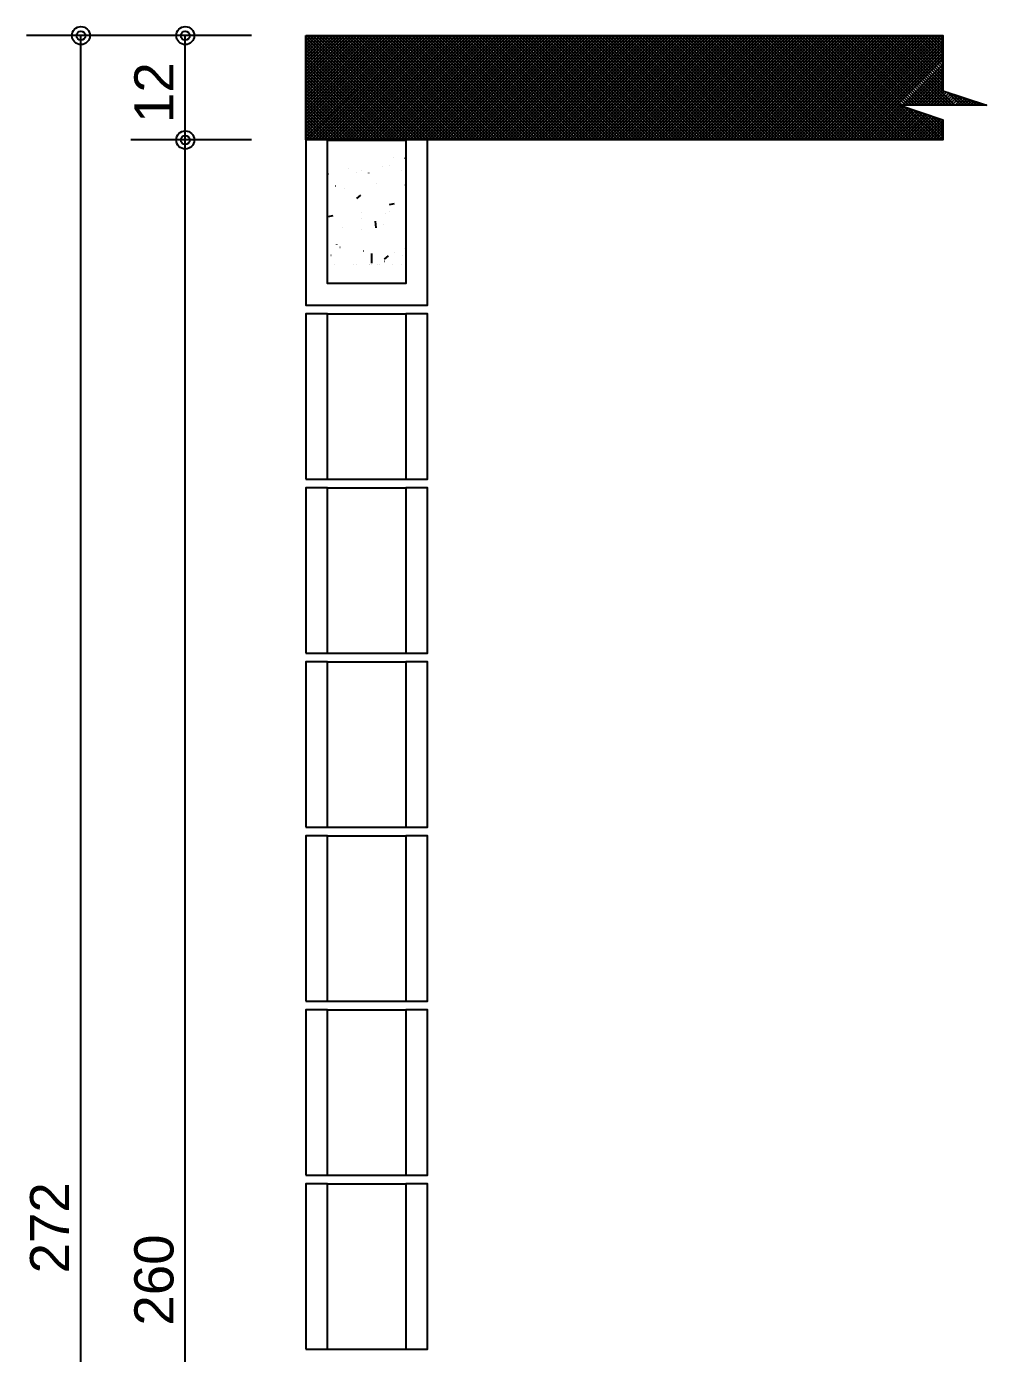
# Model space of a CAD drawing. Extents: x 0 to 119, y 0 to 84.
# Drawn here: x 59.18 to 63.59, y 57.27 to 63.37 of the extents above; entities that cross this region are included whole.
import ezdxf

# ---------------------------------------------------------------- set-up
doc = ezdxf.new("R2010")
doc.units = 0
doc.header["$MEASUREMENT"] = 0
for name, color, linetype in [('10', 252, 'CONTINUOUS'), ('29', 9, 'CONTINUOUS'), ('32', 250, 'CONTINUOUS'), ('6', 178, 'CONTINUOUS')]:
    doc.layers.add(name, color=color, linetype=linetype)
doc.styles.add('TQS_ARIAL', font='arial.ttf')

msp = doc.modelspace()

# ---------------------------------------------------------------- linework, layer by layer
at = {"layer": '10', "color": 252, "linetype": 'Continuous'}
for p, q in [((60.563927, 62.851415), (60.923927, 62.851415)), ((60.563927, 62.851415), (60.923927, 62.851415)), ((60.563927, 62.850337), (60.923927, 62.850337)), ((60.563927, 62.850337), (60.923927, 62.850337)), ((60.563927, 62.850337), (60.923927, 62.850337)), ((60.563927, 62.051415), (60.923927, 62.051415)), ((60.563927, 61.291415), (60.923927, 61.291415)), ((60.563927, 61.251415), (60.923927, 61.251415)), ((60.563927, 60.491415), (60.923927, 60.491415)), ((60.563927, 60.451415), (60.923927, 60.451415)), ((60.563927, 59.691415), (60.923927, 59.691415)), ((60.563927, 59.651415), (60.923927, 59.651415)), ((60.563927, 58.891415), (60.923927, 58.891415)), ((60.563927, 58.851415), (60.923927, 58.851415)), ((60.563927, 58.091415), (60.923927, 58.091415)), ((60.563927, 58.051415), (60.923927, 58.051415)), ((60.563927, 57.291415), (60.923927, 57.291415))]:
    msp.add_line(p, q, dxfattribs=at)
for points in [[(60.563927, 62.851415), (60.463927, 62.851415), (60.463927, 62.091415), (61.023927, 62.091415), (61.023927, 62.851415), (60.923927, 62.851415), (60.923927, 62.191415), (60.563927, 62.191415), (60.563927, 62.851415)], [(60.463927, 61.291415), (60.563927, 61.291415), (60.563927, 62.051415), (60.463927, 62.051415), (60.463927, 61.291415)], [(60.923927, 61.291415), (61.023927, 61.291415), (61.023927, 62.051415), (60.923927, 62.051415), (60.923927, 61.291415)], [(60.463927, 60.491415), (60.563927, 60.491415), (60.563927, 61.251415), (60.463927, 61.251415), (60.463927, 60.491415)], [(60.923927, 60.491415), (61.023927, 60.491415), (61.023927, 61.251415), (60.923927, 61.251415), (60.923927, 60.491415)], [(60.463927, 59.691415), (60.563927, 59.691415), (60.563927, 60.451415), (60.463927, 60.451415), (60.463927, 59.691415)], [(60.923927, 59.691415), (61.023927, 59.691415), (61.023927, 60.451415), (60.923927, 60.451415), (60.923927, 59.691415)], [(60.463927, 58.891415), (60.563927, 58.891415), (60.563927, 59.651415), (60.463927, 59.651415), (60.463927, 58.891415)], [(60.923927, 58.891415), (61.023927, 58.891415), (61.023927, 59.651415), (60.923927, 59.651415), (60.923927, 58.891415)], [(60.463927, 58.091415), (60.563927, 58.091415), (60.563927, 58.851415), (60.463927, 58.851415), (60.463927, 58.091415)], [(60.923927, 58.091415), (61.023927, 58.091415), (61.023927, 58.851415), (60.923927, 58.851415), (60.923927, 58.091415)], [(60.463927, 57.291415), (60.563927, 57.291415), (60.563927, 58.051415), (60.463927, 58.051415), (60.463927, 57.291415)], [(60.923927, 57.291415), (61.023927, 57.291415), (61.023927, 58.051415), (60.923927, 58.051415), (60.923927, 57.291415)]]:
    msp.add_lwpolyline(points, dxfattribs=at)
at = {"layer": '29', "color": 9, "linetype": 'Continuous'}
for p, q in [((60.463927, 62.853948), (60.941394, 63.331415)), ((60.463927, 62.86809), (60.927252, 63.331415)), ((60.463927, 62.882232), (60.91311, 63.331415)), ((60.463927, 62.896374), (60.898968, 63.331415)), ((60.463927, 62.910516), (60.884826, 63.331415)), ((60.463927, 62.924659), (60.870683, 63.331415)), ((60.463927, 62.938801), (60.856541, 63.331415)), ((60.463927, 62.952943), (60.842399, 63.331415)), ((60.463927, 62.967085), (60.828257, 63.331415)), ((60.463927, 62.981227), (60.814115, 63.331415)), ((60.463927, 62.995369), (60.799973, 63.331415)), ((60.463927, 63.009511), (60.785831, 63.331415)), ((60.463927, 63.023653), (60.771689, 63.331415)), ((60.463927, 63.037796), (60.757546, 63.331415)), ((60.463927, 63.051938), (60.743404, 63.331415)), ((60.463927, 63.06608), (60.729262, 63.331415)), ((60.463927, 63.080222), (60.71512, 63.331415)), ((60.463927, 63.094364), (60.700978, 63.331415)), ((60.463927, 63.108506), (60.686836, 63.331415)), ((60.463927, 63.122648), (60.672694, 63.331415)), ((60.463927, 63.136791), (60.658551, 63.331415)), ((60.463927, 63.150933), (60.644409, 63.331415)), ((60.463927, 63.165075), (60.630267, 63.331415)), ((60.463927, 63.179217), (60.616125, 63.331415)), ((60.463927, 63.193359), (60.601983, 63.331415)), ((60.463927, 63.207501), (60.587841, 63.331415)), ((60.463927, 63.221643), (60.573699, 63.331415)), ((60.463927, 63.235786), (60.559557, 63.331415)), ((60.463927, 63.249928), (60.545414, 63.331415)), ((60.463927, 63.26407), (60.531272, 63.331415)), ((60.463927, 63.278212), (60.51713, 63.331415)), ((60.463927, 63.292354), (60.502988, 63.331415)), ((60.463927, 63.306496), (60.488846, 63.331415)), ((60.463927, 63.320638), (60.474704, 63.331415)), ((60.463927, 63.322186), (60.934698, 62.851415)), ((60.463927, 63.308044), (60.920556, 62.851415)), ((60.463927, 63.293902), (60.906414, 62.851415)), ((60.463927, 63.27976), (60.892272, 62.851415)), ((60.46884, 63.331415), (60.94884, 62.851415)), ((60.475536, 62.851415), (60.955536, 63.331415)), ((60.482982, 63.331415), (60.962982, 62.851415)), ((60.489678, 62.851415), (60.969678, 63.331415)), ((60.497124, 63.331415), (60.977124, 62.851415)), ((60.503821, 62.851415), (60.983821, 63.331415)), ((60.511267, 63.331415), (60.991267, 62.851415)), ((60.517963, 62.851415), (60.997963, 63.331415)), ((60.525409, 63.331415), (61.005409, 62.851415)), ((60.532105, 62.851415), (61.012105, 63.331415)), ((60.539551, 63.331415), (61.019551, 62.851415)), ((60.546247, 62.851415), (61.026247, 63.331415)), ((60.553693, 63.331415), (61.033693, 62.851415)), ((60.560389, 62.851415), (61.040389, 63.331415)), ((60.567835, 63.331415), (61.047835, 62.851415)), ((60.574531, 62.851415), (61.054531, 63.331415)), ((60.581977, 63.331415), (61.061977, 62.851415)), ((60.588673, 62.851415), (61.068673, 63.331415)), ((60.596119, 63.331415), (61.076119, 62.851415)), ((60.602816, 62.851415), (61.082816, 63.331415)), ((60.610262, 63.331415), (61.090262, 62.851415)), ((60.616958, 62.851415), (61.096958, 63.331415)), ((60.624404, 63.331415), (61.104404, 62.851415)), ((60.6311, 62.851415), (61.1111, 63.331415)), ((60.638546, 63.331415), (61.118546, 62.851415)), ((60.645242, 62.851415), (61.125242, 63.331415)), ((60.652688, 63.331415), (61.132688, 62.851415)), ((60.659384, 62.851415), (61.139384, 63.331415)), ((60.66683, 63.331415), (61.14683, 62.851415)), ((60.673526, 62.851415), (61.153526, 63.331415)), ((60.680972, 63.331415), (61.160972, 62.851415)), ((60.687668, 62.851415), (61.167668, 63.331415)), ((60.695114, 63.331415), (61.175114, 62.851415)), ((60.70181, 62.851415), (61.18181, 63.331415)), ((60.709256, 63.331415), (61.189256, 62.851415)), ((60.715953, 62.851415), (61.195953, 63.331415)), ((60.723399, 63.331415), (61.203399, 62.851415)), ((60.730095, 62.851415), (61.210095, 63.331415)), ((60.737541, 63.331415), (61.217541, 62.851415)), ((60.744237, 62.851415), (61.224237, 63.331415)), ((60.751683, 63.331415), (61.231683, 62.851415)), ((60.758379, 62.851415), (61.238379, 63.331415)), ((60.765825, 63.331415), (61.245825, 62.851415)), ((60.772521, 62.851415), (61.252521, 63.331415)), ((60.779967, 63.331415), (61.259967, 62.851415)), ((60.786663, 62.851415), (61.266663, 63.331415)), ((60.794109, 63.331415), (61.274109, 62.851415)), ((60.800805, 62.851415), (61.280805, 63.331415)), ((60.808251, 63.331415), (61.288251, 62.851415)), ((60.814948, 62.851415), (61.294948, 63.331415)), ((60.822394, 63.331415), (61.302394, 62.851415)), ((60.82909, 62.851415), (61.30909, 63.331415)), ((60.836536, 63.331415), (61.316536, 62.851415)), ((60.843232, 62.851415), (61.323232, 63.331415)), ((60.850678, 63.331415), (61.330678, 62.851415)), ((60.857374, 62.851415), (61.337374, 63.331415)), ((60.86482, 63.331415), (61.34482, 62.851415)), ((60.871516, 62.851415), (61.351516, 63.331415)), ((60.878962, 63.331415), (61.358962, 62.851415)), ((60.885658, 62.851415), (61.365658, 63.331415)), ((60.893104, 63.331415), (61.373104, 62.851415)), ((60.8998, 62.851415), (61.3798, 63.331415)), ((60.907246, 63.331415), (61.387246, 62.851415)), ((60.913943, 62.851415), (61.393943, 63.331415)), ((60.921389, 63.331415), (61.401389, 62.851415)), ((60.928085, 62.851415), (61.408085, 63.331415)), ((60.935531, 63.331415), (61.415531, 62.851415)), ((60.942227, 62.851415), (61.422227, 63.331415)), ((60.949673, 63.331415), (61.429673, 62.851415)), ((60.956369, 62.851415), (61.436369, 63.331415)), ((60.963815, 63.331415), (61.443815, 62.851415)), ((60.970511, 62.851415), (61.450511, 63.331415)), ((60.977957, 63.331415), (61.457957, 62.851415)), ((60.984653, 62.851415), (61.464653, 63.331415)), ((60.992099, 63.331415), (61.472099, 62.851415)), ((60.998795, 62.851415), (61.478795, 63.331415)), ((61.006241, 63.331415), (61.486241, 62.851415)), ((61.012937, 62.851415), (61.492937, 63.331415)), ((61.020383, 63.331415), (61.500383, 62.851415)), ((61.02708, 62.851415), (61.50708, 63.331415)), ((61.034526, 63.331415), (61.514526, 62.851415)), ((61.041222, 62.851415), (61.521222, 63.331415)), ((61.048668, 63.331415), (61.528668, 62.851415)), ((61.055364, 62.851415), (61.535364, 63.331415)), ((61.06281, 63.331415), (61.54281, 62.851415)), ((61.069506, 62.851415), (61.549506, 63.331415)), ((61.076952, 63.331415), (61.556952, 62.851415)), ((61.083648, 62.851415), (61.563648, 63.331415)), ((61.091094, 63.331415), (61.571094, 62.851415)), ((61.09779, 62.851415), (61.57779, 63.331415)), ((61.105236, 63.331415), (61.585236, 62.851415)), ((61.111932, 62.851415), (61.591932, 63.331415)), ((61.119378, 63.331415), (61.599378, 62.851415)), ((61.126075, 62.851415), (61.606075, 63.331415)), ((61.133521, 63.331415), (61.613521, 62.851415)), ((61.140217, 62.851415), (61.620217, 63.331415)), ((61.147663, 63.331415), (61.627663, 62.851415)), ((61.154359, 62.851415), (61.634359, 63.331415)), ((61.161805, 63.331415), (61.641805, 62.851415)), ((61.168501, 62.851415), (61.648501, 63.331415)), ((61.175947, 63.331415), (61.655947, 62.851415)), ((61.182643, 62.851415), (61.662643, 63.331415)), ((61.190089, 63.331415), (61.670089, 62.851415)), ((61.196785, 62.851415), (61.676785, 63.331415)), ((61.204231, 63.331415), (61.684231, 62.851415)), ((61.210927, 62.851415), (61.690927, 63.331415)), ((61.218373, 63.331415), (61.698373, 62.851415)), ((61.225069, 62.851415), (61.705069, 63.331415)), ((61.232515, 63.331415), (61.712515, 62.851415)), ((61.239212, 62.851415), (61.719212, 63.331415)), ((61.246658, 63.331415), (61.726658, 62.851415)), ((61.253354, 62.851415), (61.733354, 63.331415)), ((61.2608, 63.331415), (61.7408, 62.851415)), ((61.267496, 62.851415), (61.747496, 63.331415)), ((61.274942, 63.331415), (61.754942, 62.851415)), ((61.281638, 62.851415), (61.761638, 63.331415)), ((61.289084, 63.331415), (61.769084, 62.851415)), ((61.29578, 62.851415), (61.77578, 63.331415)), ((61.303226, 63.331415), (61.783226, 62.851415)), ((61.309922, 62.851415), (61.789922, 63.331415)), ((61.317368, 63.331415), (61.797368, 62.851415)), ((61.324064, 62.851415), (61.804064, 63.331415)), ((61.33151, 63.331415), (61.81151, 62.851415)), ((61.338207, 62.851415), (61.818207, 63.331415)), ((61.345653, 63.331415), (61.825653, 62.851415)), ((61.352349, 62.851415), (61.832349, 63.331415)), ((61.359795, 63.331415), (61.839795, 62.851415)), ((61.366491, 62.851415), (61.846491, 63.331415)), ((61.373937, 63.331415), (61.853937, 62.851415)), ((61.380633, 62.851415), (61.860633, 63.331415)), ((61.388079, 63.331415), (61.868079, 62.851415)), ((61.394775, 62.851415), (61.874775, 63.331415)), ((61.402221, 63.331415), (61.882221, 62.851415)), ((61.408917, 62.851415), (61.888917, 63.331415)), ((61.416363, 63.331415), (61.896363, 62.851415)), ((61.423059, 62.851415), (61.903059, 63.331415)), ((61.430505, 63.331415), (61.910505, 62.851415)), ((61.437202, 62.851415), (61.917202, 63.331415)), ((61.444648, 63.331415), (61.924648, 62.851415)), ((61.451344, 62.851415), (61.931344, 63.331415)), ((61.45879, 63.331415), (61.93879, 62.851415)), ((61.465486, 62.851415), (61.945486, 63.331415)), ((61.472932, 63.331415), (61.952932, 62.851415)), ((61.479628, 62.851415), (61.959628, 63.331415)), ((61.487074, 63.331415), (61.967074, 62.851415)), ((61.49377, 62.851415), (61.97377, 63.331415)), ((61.501216, 63.331415), (61.981216, 62.851415)), ((61.507912, 62.851415), (61.987912, 63.331415)), ((61.515358, 63.331415), (61.995358, 62.851415)), ((61.522054, 62.851415), (62.002054, 63.331415)), ((61.5295, 63.331415), (62.0095, 62.851415)), ((61.536196, 62.851415), (62.016196, 63.331415)), ((61.543642, 63.331415), (62.023642, 62.851415)), ((61.550339, 62.851415), (62.030339, 63.331415)), ((61.557785, 63.331415), (62.037785, 62.851415)), ((61.564481, 62.851415), (62.044481, 63.331415)), ((61.571927, 63.331415), (62.051927, 62.851415)), ((61.578623, 62.851415), (62.058623, 63.331415)), ((61.586069, 63.331415), (62.066069, 62.851415)), ((61.592765, 62.851415), (62.072765, 63.331415)), ((61.600211, 63.331415), (62.080211, 62.851415)), ((61.606907, 62.851415), (62.086907, 63.331415)), ((61.614353, 63.331415), (62.094353, 62.851415)), ((61.621049, 62.851415), (62.101049, 63.331415)), ((61.628495, 63.331415), (62.108495, 62.851415)), ((61.635191, 62.851415), (62.115191, 63.331415)), ((61.642637, 63.331415), (62.122637, 62.851415)), ((61.649334, 62.851415), (62.129334, 63.331415)), ((61.65678, 63.331415), (62.13678, 62.851415)), ((61.663476, 62.851415), (62.143476, 63.331415)), ((61.670922, 63.331415), (62.150922, 62.851415)), ((61.677618, 62.851415), (62.157618, 63.331415)), ((61.685064, 63.331415), (62.165064, 62.851415)), ((61.69176, 62.851415), (62.17176, 63.331415)), ((61.699206, 63.331415), (62.179206, 62.851415)), ((61.705902, 62.851415), (62.185902, 63.331415)), ((61.713348, 63.331415), (62.193348, 62.851415)), ((61.720044, 62.851415), (62.200044, 63.331415)), ((61.72749, 63.331415), (62.20749, 62.851415)), ((61.734186, 62.851415), (62.214186, 63.331415)), ((61.741632, 63.331415), (62.221632, 62.851415)), ((61.748329, 62.851415), (62.228329, 63.331415)), ((61.755775, 63.331415), (62.235775, 62.851415)), ((61.762471, 62.851415), (62.242471, 63.331415)), ((61.769917, 63.331415), (62.249917, 62.851415)), ((61.776613, 62.851415), (62.256613, 63.331415)), ((61.784059, 63.331415), (62.264059, 62.851415)), ((61.790755, 62.851415), (62.270755, 63.331415)), ((61.798201, 63.331415), (62.278201, 62.851415)), ((61.804897, 62.851415), (62.284897, 63.331415)), ((61.812343, 63.331415), (62.292343, 62.851415)), ((61.819039, 62.851415), (62.299039, 63.331415)), ((61.826485, 63.331415), (62.306485, 62.851415)), ((61.833181, 62.851415), (62.313181, 63.331415)), ((61.840627, 63.331415), (62.320627, 62.851415)), ((61.847323, 62.851415), (62.327323, 63.331415)), ((61.854769, 63.331415), (62.334769, 62.851415)), ((61.861466, 62.851415), (62.341466, 63.331415)), ((61.868912, 63.331415), (62.348912, 62.851415)), ((61.875608, 62.851415), (62.355608, 63.331415)), ((61.883054, 63.331415), (62.363054, 62.851415)), ((61.88975, 62.851415), (62.36975, 63.331415)), ((61.897196, 63.331415), (62.377196, 62.851415)), ((61.903892, 62.851415), (62.383892, 63.331415)), ((61.911338, 63.331415), (62.391338, 62.851415)), ((61.918034, 62.851415), (62.398034, 63.331415)), ((61.92548, 63.331415), (62.40548, 62.851415)), ((61.932176, 62.851415), (62.412176, 63.331415)), ((61.939622, 63.331415), (62.419622, 62.851415)), ((61.946318, 62.851415), (62.426318, 63.331415)), ((61.953764, 63.331415), (62.433764, 62.851415)), ((61.960461, 62.851415), (62.440461, 63.331415)), ((61.967907, 63.331415), (62.447907, 62.851415)), ((61.974603, 62.851415), (62.454603, 63.331415)), ((61.982049, 63.331415), (62.462049, 62.851415)), ((61.988745, 62.851415), (62.468745, 63.331415)), ((61.996191, 63.331415), (62.476191, 62.851415)), ((62.002887, 62.851415), (62.482887, 63.331415)), ((62.010333, 63.331415), (62.490333, 62.851415)), ((62.017029, 62.851415), (62.497029, 63.331415)), ((62.024475, 63.331415), (62.504475, 62.851415)), ((62.031171, 62.851415), (62.511171, 63.331415)), ((62.038617, 63.331415), (62.518617, 62.851415)), ((62.045313, 62.851415), (62.525313, 63.331415)), ((62.052759, 63.331415), (62.532759, 62.851415)), ((62.059455, 62.851415), (62.539455, 63.331415)), ((62.066901, 63.331415), (62.546901, 62.851415)), ((62.073598, 62.851415), (62.553598, 63.331415)), ((62.081044, 63.331415), (62.561044, 62.851415)), ((62.08774, 62.851415), (62.56774, 63.331415)), ((62.095186, 63.331415), (62.575186, 62.851415)), ((62.101882, 62.851415), (62.581882, 63.331415)), ((62.109328, 63.331415), (62.589328, 62.851415)), ((62.116024, 62.851415), (62.596024, 63.331415)), ((62.12347, 63.331415), (62.60347, 62.851415)), ((62.130166, 62.851415), (62.610166, 63.331415)), ((62.137612, 63.331415), (62.617612, 62.851415)), ((62.144308, 62.851415), (62.624308, 63.331415)), ((62.151754, 63.331415), (62.631754, 62.851415)), ((62.15845, 62.851415), (62.63845, 63.331415)), ((62.165896, 63.331415), (62.645896, 62.851415)), ((62.172593, 62.851415), (62.652593, 63.331415)), ((62.180039, 63.331415), (62.660039, 62.851415)), ((62.186735, 62.851415), (62.666735, 63.331415)), ((62.194181, 63.331415), (62.674181, 62.851415)), ((62.200877, 62.851415), (62.680877, 63.331415)), ((62.208323, 63.331415), (62.688323, 62.851415)), ((62.215019, 62.851415), (62.695019, 63.331415)), ((62.222465, 63.331415), (62.702465, 62.851415)), ((62.229161, 62.851415), (62.709161, 63.331415)), ((62.236607, 63.331415), (62.716607, 62.851415)), ((62.243303, 62.851415), (62.723303, 63.331415)), ((62.250749, 63.331415), (62.730749, 62.851415)), ((62.257445, 62.851415), (62.737445, 63.331415)), ((62.264891, 63.331415), (62.744891, 62.851415)), ((62.271588, 62.851415), (62.751588, 63.331415)), ((62.279034, 63.331415), (62.759034, 62.851415)), ((62.28573, 62.851415), (62.76573, 63.331415)), ((62.293176, 63.331415), (62.773176, 62.851415)), ((62.299872, 62.851415), (62.779872, 63.331415)), ((62.307318, 63.331415), (62.787318, 62.851415)), ((62.314014, 62.851415), (62.794014, 63.331415)), ((62.32146, 63.331415), (62.80146, 62.851415)), ((62.328156, 62.851415), (62.808156, 63.331415)), ((62.335602, 63.331415), (62.815602, 62.851415)), ((62.342298, 62.851415), (62.822298, 63.331415)), ((62.349744, 63.331415), (62.829744, 62.851415)), ((62.35644, 62.851415), (62.83644, 63.331415)), ((62.363886, 63.331415), (62.843886, 62.851415)), ((62.370582, 62.851415), (62.850582, 63.331415)), ((62.378028, 63.331415), (62.858028, 62.851415)), ((62.384725, 62.851415), (62.864725, 63.331415)), ((62.392171, 63.331415), (62.872171, 62.851415)), ((62.398867, 62.851415), (62.878867, 63.331415)), ((62.406313, 63.331415), (62.886313, 62.851415)), ((62.413009, 62.851415), (62.893009, 63.331415)), ((62.420455, 63.331415), (62.900455, 62.851415)), ((62.427151, 62.851415), (62.907151, 63.331415)), ((62.434597, 63.331415), (62.914597, 62.851415)), ((62.441293, 62.851415), (62.921293, 63.331415)), ((62.448739, 63.331415), (62.928739, 62.851415)), ((62.455435, 62.851415), (62.935435, 63.331415)), ((62.462881, 63.331415), (62.942881, 62.851415)), ((62.469577, 62.851415), (62.949577, 63.331415)), ((62.477023, 63.331415), (62.957023, 62.851415)), ((62.48372, 62.851415), (62.96372, 63.331415)), ((62.491166, 63.331415), (62.971166, 62.851415)), ((62.497862, 62.851415), (62.977862, 63.331415)), ((62.505308, 63.331415), (62.985308, 62.851415)), ((62.512004, 62.851415), (62.992004, 63.331415)), ((62.51945, 63.331415), (62.99945, 62.851415)), ((62.526146, 62.851415), (63.006146, 63.331415)), ((62.533592, 63.331415), (63.013592, 62.851415)), ((62.540288, 62.851415), (63.020288, 63.331415)), ((62.547734, 63.331415), (63.027734, 62.851415)), ((62.55443, 62.851415), (63.03443, 63.331415)), ((62.561876, 63.331415), (63.041876, 62.851415)), ((62.568572, 62.851415), (63.048572, 63.331415)), ((62.576018, 63.331415), (63.056018, 62.851415)), ((62.582715, 62.851415), (63.062715, 63.331415)), ((62.590161, 63.331415), (63.070161, 62.851415)), ((62.596857, 62.851415), (63.076857, 63.331415)), ((62.604303, 63.331415), (63.084303, 62.851415)), ((62.610999, 62.851415), (63.090999, 63.331415)), ((62.618445, 63.331415), (63.098445, 62.851415)), ((62.625141, 62.851415), (63.105141, 63.331415)), ((62.632587, 63.331415), (63.112587, 62.851415)), ((62.639283, 62.851415), (63.119283, 63.331415)), ((62.646729, 63.331415), (63.126729, 62.851415)), ((62.653425, 62.851415), (63.133425, 63.331415)), ((62.660871, 63.331415), (63.140871, 62.851415)), ((62.667567, 62.851415), (63.147567, 63.331415)), ((62.675013, 63.331415), (63.155013, 62.851415)), ((62.681709, 62.851415), (63.161709, 63.331415)), ((62.689155, 63.331415), (63.169155, 62.851415)), ((62.695852, 62.851415), (63.175852, 63.331415)), ((62.703298, 63.331415), (63.183298, 62.851415)), ((62.709994, 62.851415), (63.189994, 63.331415)), ((62.71744, 63.331415), (63.19744, 62.851415)), ((62.724136, 62.851415), (63.204136, 63.331415)), ((62.731582, 63.331415), (63.211582, 62.851415)), ((62.738278, 62.851415), (63.218278, 63.331415)), ((62.745724, 63.331415), (63.225724, 62.851415)), ((62.75242, 62.851415), (63.23242, 63.331415)), ((62.759866, 63.331415), (63.239866, 62.851415)), ((62.766562, 62.851415), (63.246562, 63.331415)), ((62.774008, 63.331415), (63.254008, 62.851415)), ((62.780704, 62.851415), (63.260704, 63.331415)), ((62.78815, 63.331415), (63.26815, 62.851415)), ((62.794847, 62.851415), (63.274847, 63.331415)), ((62.802293, 63.331415), (63.282293, 62.851415)), ((62.808989, 62.851415), (63.288989, 63.331415)), ((62.816435, 63.331415), (63.296435, 62.851415)), ((62.823131, 62.851415), (63.303131, 63.331415)), ((62.830577, 63.331415), (63.310577, 62.851415)), ((62.837273, 62.851415), (63.317273, 63.331415)), ((62.844719, 63.331415), (63.324719, 62.851415)), ((62.851415, 62.851415), (63.331415, 63.331415)), ((62.858861, 63.331415), (63.338861, 62.851415)), ((62.865557, 62.851415), (63.345557, 63.331415)), ((62.873003, 63.331415), (63.353003, 62.851415)), ((62.879699, 62.851415), (63.359699, 63.331415)), ((62.887145, 63.331415), (63.207145, 63.011415)), ((62.893841, 62.851415), (63.373841, 63.331415)), ((62.901287, 63.331415), (63.221287, 63.011415)), ((62.907984, 62.851415), (63.387984, 63.331415)), ((62.91543, 63.331415), (63.23543, 63.011415)), ((62.922126, 62.851415), (63.394262, 63.323552)), ((62.929572, 63.331415), (63.249572, 63.011415)), ((62.936268, 62.851415), (63.394262, 63.30941)), ((62.943714, 63.331415), (63.263714, 63.011415)), ((62.95041, 62.851415), (63.394262, 63.295268)), ((62.957856, 63.331415), (63.277856, 63.011415)), ((62.964552, 62.851415), (63.394262, 63.281125)), ((62.971998, 63.331415), (63.291998, 63.011415)), ((62.98614, 63.331415), (63.30614, 63.011415)), ((63.000282, 63.331415), (63.320282, 63.011415)), ((63.014425, 63.331415), (63.334425, 63.011415)), ((63.028567, 63.331415), (63.348567, 63.011415)), ((63.042709, 63.331415), (63.362709, 63.011415)), ((63.056851, 63.331415), (63.376851, 63.011415)), ((63.070993, 63.331415), (63.390993, 63.011415)), ((63.085135, 63.331415), (63.405135, 63.011415)), ((63.099277, 63.331415), (63.419277, 63.011415)), ((63.11342, 63.331415), (63.43342, 63.011415)), ((63.127562, 63.331415), (63.447562, 63.011415)), ((63.141704, 63.331415), (63.395425, 63.077694)), ((63.155846, 63.331415), (63.394262, 63.092999)), ((63.169988, 63.331415), (63.394262, 63.107141)), ((63.18413, 63.331415), (63.394262, 63.121283)), ((63.198272, 63.331415), (63.394262, 63.135425)), ((63.212414, 63.331415), (63.394262, 63.149567)), ((63.226557, 63.331415), (63.394262, 63.163709)), ((63.240699, 63.331415), (63.394262, 63.177851)), ((63.254841, 63.331415), (63.394262, 63.191994)), ((63.268983, 63.331415), (63.394262, 63.206136)), ((63.283125, 63.331415), (63.394262, 63.220278)), ((63.297267, 63.331415), (63.394262, 63.23442)), ((63.311409, 63.331415), (63.394262, 63.248562)), ((63.325552, 63.331415), (63.394262, 63.262704)), ((63.339694, 63.331415), (63.394262, 63.276846)), ((63.353836, 63.331415), (63.394262, 63.290988)), ((63.367978, 63.331415), (63.394262, 63.305131)), ((63.38212, 63.331415), (63.394262, 63.319273)), ((60.463927, 63.265618), (60.878129, 62.851415)), ((60.463927, 63.251475), (60.863987, 62.851415)), ((60.463927, 63.237333), (60.849845, 62.851415)), ((60.463927, 63.223191), (60.835703, 62.851415)), ((62.978694, 62.851415), (63.394262, 63.266983)), ((62.992836, 62.851415), (63.394262, 63.252841)), ((63.006979, 62.851415), (63.394262, 63.238699)), ((63.021121, 62.851415), (63.394262, 63.224557)), ((60.463927, 63.209049), (60.821561, 62.851415)), ((60.463927, 63.194907), (60.807419, 62.851415)), ((60.463927, 63.180765), (60.793277, 62.851415)), ((60.463927, 63.166623), (60.779135, 62.851415)), ((60.463927, 63.152481), (60.764992, 62.851415)), ((63.209405, 63.011415), (63.394262, 63.196273)), ((63.223547, 63.011415), (63.394262, 63.18213)), ((63.237689, 63.011415), (63.394262, 63.167988)), ((63.251831, 63.011415), (63.394262, 63.153846)), ((60.463927, 63.138338), (60.75085, 62.851415)), ((60.463927, 63.124196), (60.736708, 62.851415)), ((60.463927, 63.110054), (60.722566, 62.851415)), ((60.463927, 63.095912), (60.708424, 62.851415)), ((63.265974, 63.011415), (63.394262, 63.139704)), ((63.280116, 63.011415), (63.394262, 63.125562)), ((63.294258, 63.011415), (63.394262, 63.11142)), ((63.3084, 63.011415), (63.394262, 63.097278)), ((60.463927, 63.08177), (60.694282, 62.851415)), ((60.463927, 63.067628), (60.68014, 62.851415)), ((60.463927, 63.053486), (60.665997, 62.851415)), ((60.463927, 63.039343), (60.651855, 62.851415)), ((63.322542, 63.011415), (63.394262, 63.083135)), ((63.336684, 63.011415), (63.401079, 63.075809)), ((63.350826, 63.011415), (63.411685, 63.072274)), ((63.364968, 63.011415), (63.422292, 63.068738)), ((63.379111, 63.011415), (63.432898, 63.065203)), ((63.393253, 63.011415), (63.443505, 63.061667)), ((63.407395, 63.011415), (63.454112, 63.058132)), ((63.416638, 63.070623), (63.475846, 63.011415)), ((63.421537, 63.011415), (63.464718, 63.054596)), ((63.435679, 63.011415), (63.475325, 63.051061)), ((63.437851, 63.063552), (63.489988, 63.011415)), ((63.449821, 63.011415), (63.485931, 63.047525)), ((63.459064, 63.056481), (63.50413, 63.011415)), ((63.463963, 63.011415), (63.496538, 63.04399)), ((63.478106, 63.011415), (63.507145, 63.040454)), ((63.480277, 63.04941), (63.518272, 63.011415)), ((63.492248, 63.011415), (63.517751, 63.036919)), ((63.501491, 63.042339), (63.532414, 63.011415)), ((63.50639, 63.011415), (63.528358, 63.033383)), ((63.520532, 63.011415), (63.538965, 63.029848)), ((63.522704, 63.035268), (63.546557, 63.011415)), ((60.463927, 63.025201), (60.637713, 62.851415)), ((60.463927, 63.011059), (60.623571, 62.851415)), ((60.463927, 62.996917), (60.609429, 62.851415)), ((60.463927, 62.982775), (60.595287, 62.851415)), ((63.035263, 62.851415), (63.195263, 63.011415)), ((63.049405, 62.851415), (63.205619, 63.007629)), ((63.063547, 62.851415), (63.216226, 63.004094)), ((63.077689, 62.851415), (63.226833, 63.000558)), ((63.091831, 62.851415), (63.237439, 62.997023)), ((63.105974, 62.851415), (63.248046, 62.993487)), ((63.120116, 62.851415), (63.258652, 62.989952)), ((63.134258, 62.851415), (63.269259, 62.986416)), ((63.1484, 62.851415), (63.279866, 62.982881)), ((63.162542, 62.851415), (63.290472, 62.979345)), ((63.176684, 62.851415), (63.301079, 62.97581)), ((63.190826, 62.851415), (63.311685, 62.972274)), ((63.213587, 63.004974), (63.367145, 62.851415)), ((63.2348, 62.997903), (63.381287, 62.851415)), ((63.256013, 62.990831), (63.394262, 62.852582)), ((63.277226, 62.98376), (63.394262, 62.866724)), ((63.29844, 62.976689), (63.394262, 62.880867)), ((63.319653, 62.969618), (63.394262, 62.895009)), ((63.534674, 63.011415), (63.549571, 63.026312)), ((63.543917, 63.028197), (63.560699, 63.011415)), ((63.548816, 63.011415), (63.560178, 63.022777)), ((63.562958, 63.011415), (63.570784, 63.019241)), ((63.56513, 63.021126), (63.574841, 63.011415)), ((63.577101, 63.011415), (63.581391, 63.015706)), ((63.586343, 63.014055), (63.588983, 63.011415)), ((63.591243, 63.011415), (63.591998, 63.01217)), ((60.463927, 62.968633), (60.581145, 62.851415)), ((60.463927, 62.954491), (60.567003, 62.851415)), ((60.463927, 62.940349), (60.55286, 62.851415)), ((60.463927, 62.926206), (60.538718, 62.851415)), ((60.463927, 62.912064), (60.524576, 62.851415)), ((63.204968, 62.851415), (63.322292, 62.968739)), ((63.219111, 62.851415), (63.332899, 62.965203)), ((63.233253, 62.851415), (63.343505, 62.961667)), ((63.247395, 62.851415), (63.354112, 62.958132)), ((63.261537, 62.851415), (63.364718, 62.954596)), ((63.275679, 62.851415), (63.375325, 62.951061)), ((63.289821, 62.851415), (63.385932, 62.947525)), ((63.303963, 62.851415), (63.394262, 62.941714)), ((63.318106, 62.851415), (63.394262, 62.927572)), ((63.332248, 62.851415), (63.394262, 62.91343)), ((63.340866, 62.962547), (63.394262, 62.909151)), ((63.362079, 62.955476), (63.394262, 62.923293)), ((63.383293, 62.948405), (63.394262, 62.937435)), ((60.463927, 62.897922), (60.510434, 62.851415)), ((60.463927, 62.88378), (60.496292, 62.851415)), ((60.463927, 62.869638), (60.48215, 62.851415)), ((60.463927, 62.855496), (60.468008, 62.851415)), ((63.34639, 62.851415), (63.394262, 62.899288)), ((63.360532, 62.851415), (63.394262, 62.885146)), ((63.374674, 62.851415), (63.394262, 62.871003)), ((63.388816, 62.851415), (63.394262, 62.856861)), ((60.816531, 62.730518), (60.816922, 62.730605)), ((60.850612, 62.732475), (60.850855, 62.732792)), ((60.866175, 62.770132), (60.866227, 62.770529)), ((60.919671, 62.766956), (60.924577, 62.771073)), ((60.564577, 62.696231), (60.564577, 62.696231)), ((60.564577, 62.696231), (60.564577, 62.696231)), ((60.564577, 62.696231), (60.564577, 62.696231)), ((60.564577, 62.683985), (60.564577, 62.683985)), ((60.564577, 62.674662), (60.564577, 62.674662)), ((60.564577, 62.674662), (60.564577, 62.674662)), ((60.564577, 62.674662), (60.564577, 62.674662)), ((60.567475, 62.696357), (60.567875, 62.696375)), ((60.661369, 62.720227), (60.661613, 62.720545)), ((60.697351, 62.702028), (60.697751, 62.702045)), ((60.718902, 62.708874), (60.719292, 62.708961)), ((60.753289, 62.699341), (60.753341, 62.699738)), ((60.904354, 62.711066), (60.904754, 62.711083)), ((60.599885, 62.640099), (60.600128, 62.640416)), ((60.640403, 62.62855), (60.640455, 62.628946)), ((60.789127, 62.652346), (60.78937, 62.652664)), ((60.922639, 62.644321), (60.923029, 62.644408)), ((60.564577, 62.594085), (60.564577, 62.594085)), ((60.564577, 62.594085), (60.564577, 62.594085)), ((60.564577, 62.564941), (60.564577, 62.564941)), ((60.564577, 62.564941), (60.564577, 62.564941)), ((60.564577, 62.564941), (60.564577, 62.564941)), ((60.69905, 62.581833), (60.717436, 62.59726)), ((60.849208, 62.554928), (60.872767, 62.559507)), ((60.564577, 62.508932), (60.564577, 62.508932)), ((60.564577, 62.508932), (60.564577, 62.508932)), ((60.564577, 62.508932), (60.564577, 62.508932)), ((60.564577, 62.499601), (60.564577, 62.499601)), ((60.5665, 62.499975), (60.590059, 62.504554)), ((60.720435, 62.515737), (60.720835, 62.515755)), ((60.72219, 62.490162), (60.72258, 62.490248)), ((60.832134, 62.511563), (60.832186, 62.51196)), ((60.850312, 62.521408), (60.850711, 62.521425)), ((60.564577, 62.468997), (60.564577, 62.468997)), ((60.564577, 62.45522), (60.564577, 62.45522)), ((60.564577, 62.45522), (60.564577, 62.45522)), ((60.634014, 62.4502), (60.634258, 62.450517)), ((60.719248, 62.440772), (60.7193, 62.441169)), ((60.787135, 62.44743), (60.784521, 62.477316)), ((60.823256, 62.462447), (60.8235, 62.462765)), ((60.564577, 62.359708), (60.564577, 62.359708)), ((60.606362, 62.369981), (60.606414, 62.370378)), ((60.564577, 62.345499), (60.564577, 62.345499)), ((60.564577, 62.321634), (60.564577, 62.321634)), ((60.564577, 62.321634), (60.564577, 62.321634)), ((60.579675, 62.322293), (60.580075, 62.322311)), ((60.621323, 62.358079), (60.621713, 62.358166)), ((60.730238, 62.341223), (60.730481, 62.34154)), ((60.768423, 62.285044), (60.767493, 62.330034)), ((60.826163, 62.303536), (60.844548, 62.318962)), ((60.873395, 62.335117), (60.873795, 62.335135)), ((60.91043, 62.319621), (60.910482, 62.320018)), ((60.91948, 62.353471), (60.919723, 62.353788)), ((60.594253, 62.278003), (60.594253, 62.278003)), ((60.594253, 62.278003), (60.594253, 62.278003)), ((60.594253, 62.278003), (60.594253, 62.278003)), ((60.681727, 62.278003), (60.681727, 62.278003)), ((60.681727, 62.278003), (60.681727, 62.278003)), ((60.681727, 62.278003), (60.681727, 62.278003)), ((60.697819, 62.278003), (60.697819, 62.278003)), ((60.697819, 62.278003), (60.697819, 62.278003)), ((60.697819, 62.278003), (60.697819, 62.278003)), ((60.755039, 62.278003), (60.755039, 62.278003)), ((60.758797, 62.278003), (60.758797, 62.278003)), ((60.768569, 62.278003), (60.768569, 62.278003)), ((60.795734, 62.278003), (60.795734, 62.278003)), ((60.801385, 62.278003), (60.801385, 62.278003)), ((60.801385, 62.278003), (60.801385, 62.278003)), ((60.801385, 62.278003), (60.801385, 62.278003)), ((60.801958, 62.278003), (60.801958, 62.278003)), ((60.82506, 62.293526), (60.82545, 62.293612)), ((60.861571, 62.278003), (60.861571, 62.278003)), ((60.861571, 62.278003), (60.861571, 62.278003)), ((60.861571, 62.278003), (60.861571, 62.278003)), ((60.904951, 62.278003), (60.904951, 62.278003)), ((60.904951, 62.278003), (60.904951, 62.278003))]:
    msp.add_line(p, q, dxfattribs=at)
msp.add_lwpolyline([(60.463927, 63.331415), (63.394262, 63.331415), (63.394262, 63.078082), (63.594262, 63.011415), (63.194262, 63.011415), (63.394262, 62.944748), (63.394262, 62.851415), (60.463927, 62.851415), (60.463927, 63.331415)], dxfattribs=at)
at = {"layer": '32', "color": 250, "linetype": 'Continuous'}
for p, q in [((60.213927, 63.331415), (59.179951, 63.331415)), ((59.429951, 52.451415), (59.429951, 63.331415)), ((60.213927, 63.331415), (59.659615, 63.331415)), ((59.909615, 62.851415), (59.909615, 63.331415)), ((60.463927, 63.331415), (60.463927, 63.331415)), ((60.463927, 63.331415), (60.463927, 63.331415)), ((60.463927, 63.331415), (60.463927, 63.331415)), ((60.463927, 63.331415), (60.463927, 63.331415)), ((60.213927, 62.851415), (59.659615, 62.851415)), ((60.213927, 62.851415), (59.659615, 62.851415)), ((59.909615, 52.451415), (59.909615, 62.851415)), ((60.463927, 62.851415), (60.463927, 62.851415)), ((60.463927, 62.851415), (60.463927, 62.851415))]:
    msp.add_line(p, q, dxfattribs=at)
for centre, radius in [((59.429951, 63.331415), 0.041625), ((59.429951, 63.331415), 0.02075), ((59.909615, 63.331415), 0.041625), ((59.909615, 63.331415), 0.02075), ((59.909615, 62.851415), 0.041625), ((59.909615, 62.851415), 0.041625), ((59.909615, 62.851415), 0.02075), ((59.909615, 62.851415), 0.02075)]:
    msp.add_circle(centre, radius, dxfattribs=at)
at = {"layer": '6', "color": 178, "linetype": 'Continuous'}
msp.add_lwpolyline([(60.463927, 63.331415), (63.394262, 63.331415), (63.394262, 63.078082), (63.594262, 63.011415), (63.194262, 63.011415), (63.394262, 62.944748), (63.394262, 62.851415), (60.463927, 62.851415), (60.463927, 63.331415)], dxfattribs=at)

# ---------------------------------------------------------------- texts
at = {"layer": '32', "color": 250, "linetype": 'Continuous', "style": 'TQS_ARIAL'}
for s, p in [('12', (59.855615, 62.929415)), ('272', (59.375951, 57.639415)), ('260', (59.855615, 57.399415))]:
    msp.add_text(s, height=0.18, rotation=90, dxfattribs=at).set_placement(p)

doc.saveas('drawing.dxf')
